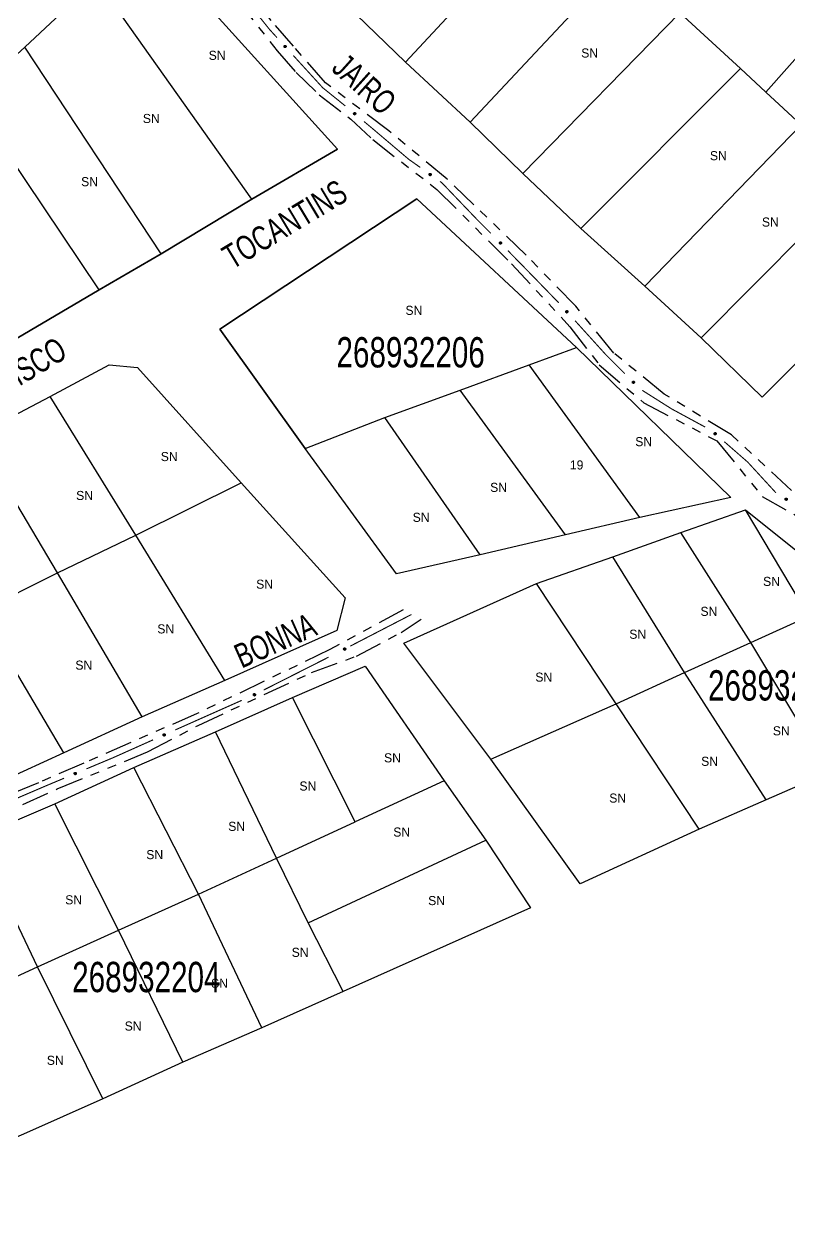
# Model space of a CAD drawing. Extents: x 207981 to 210201, y 4876477 to 4878908.
# Drawn here: x 208703.8 to 208830, y 4877541.4 to 4877740.6 of the extents above; entities that cross this region are included whole.
import ezdxf
from ezdxf.enums import TextEntityAlignment as Align

# ---------------------------------------------------------------- set-up
doc = ezdxf.new("R2010")
doc.units = 0
doc.header["$LTSCALE"] = 1.5
doc.header["$MEASUREMENT"] = 0
doc.linetypes.add('TRACO_25', pattern=[8, 3, -1, 1, -1, 1, -1])
for name, color, linetype in [('CD_MALHA_LOTES', 7, 'CONTINUOUS'), ('CD_TXT_QUADRA', 255, 'CONTINUOUS'), ('RU-QUADRA', 210, 'CONTINUOUS'), ('SV-EIXO-RUA-N-PAV', 6, 'CONTINUOUS'), ('SV-RUA-NAO-PAV', 7, 'CONTINUOUS'), ('SV-TXT-RUA-N-PAV', 7, 'CONTINUOUS'), ('Th_NmrPort', 1, 'CONTINUOUS')]:
    doc.layers.add(name, color=color, linetype=linetype)
doc.styles.add('ARIAL', font='ARIAL.SHX')

msp = doc.modelspace()

# ---------------------------------------------------------------- linework, layer by layer
at = {"layer": 'CD_MALHA_LOTES', "linetype": 'Continuous', "flags": 128}
for points in [[(208766.76, 4877734.36), (208791.5, 4877760.97)], [(208722.39, 4877754.07), (208731.83, 4877746.2), (208755.52, 4877719.97)], [(208777.41, 4877724.46), (208802.29, 4877751)], [(208703.95, 4877736.83), (208715.79, 4877747.92)], [(208741.43, 4877711.72), (208715.79, 4877747.92)], [(208757.02, 4877743.73), (208766.76, 4877734.36)], [(208786.1, 4877715.99), (208812.04, 4877742.45)], [(208812.04, 4877742.45), (208822.01, 4877733.31)], [(208826.2, 4877729.41), (208836.17, 4877740.58)], [(208696.83, 4877730.31), (208703.95, 4877736.83)], [(208726.44, 4877702.73), (208703.95, 4877736.83)], [(208777.41, 4877724.46), (208766.76, 4877734.36)], [(208795.7, 4877706.92), (208822.01, 4877733.31)], [(208822.01, 4877733.31), (208826.2, 4877729.41)], [(208832.05, 4877724.01), (208826.2, 4877729.41)], [(208716.24, 4877696.8), (208694.88, 4877728.51)], [(208786.1, 4877715.99), (208777.41, 4877724.46)], [(208806.27, 4877697.4), (208832.05, 4877724.01)], [(208755.52, 4877719.97), (208741.43, 4877711.72)], [(208795.7, 4877706.92), (208786.1, 4877715.99)], [(208815.56, 4877688.86), (208841.79, 4877715.24)], [(208741.43, 4877711.72), (208726.44, 4877702.73)], [(208768.64, 4877711.8), (208736.11, 4877690.28)], [(208794.95, 4877687.28), (208768.64, 4877711.8)], [(208806.27, 4877697.4), (208795.7, 4877706.92)], [(208852.44, 4877705.95), (208825.6, 4877679.11)], [(208726.44, 4877702.73), (208716.24, 4877696.8)], [(208815.56, 4877688.86), (208806.27, 4877697.4)], [(208716.24, 4877696.8), (208701.78, 4877688.26)], [(208736.11, 4877690.28), (208750.2, 4877670.64)], [(208787.15, 4877684.44), (208794.95, 4877687.28)], [(208794.95, 4877687.28), (208820.43, 4877662.55)], [(208825.6, 4877679.11), (208815.56, 4877688.86)], [(208708.15, 4877679.19), (208717.89, 4877684.44), (208722.54, 4877683.99), (208739.63, 4877664.95)], [(208775.76, 4877680.24), (208787.15, 4877684.44)], [(208805.44, 4877659.25), (208787.15, 4877684.44)], [(208695.86, 4877672.74), (208708.15, 4877679.19)], [(208722.24, 4877656.33), (208708.15, 4877679.19)], [(208763.32, 4877675.74), (208775.76, 4877680.24)], [(208793.15, 4877656.4), (208775.76, 4877680.24)], [(208750.2, 4877670.64), (208763.32, 4877675.74)], [(208779.06, 4877653.1), (208763.32, 4877675.74)], [(208709.35, 4877650.11), (208695.86, 4877672.74)], [(208765.27, 4877649.96), (208750.2, 4877670.64)], [(208722.24, 4877656.33), (208739.63, 4877664.95)], [(208739.63, 4877664.95), (208756.8, 4877645.98), (208755.45, 4877640.59), (208736.93, 4877632.34)], [(208820.43, 4877662.55), (208805.44, 4877659.25)], [(208805.44, 4877659.25), (208793.15, 4877656.4)], [(208812.19, 4877656.78), (208822.83, 4877660.53)], [(208833.32, 4877642.99), (208822.83, 4877660.53)], [(208822.83, 4877660.53), (208862.33, 4877628.89)], [(208709.35, 4877650.11), (208722.24, 4877656.33)], [(208736.93, 4877632.34), (208722.24, 4877656.33)], [(208793.15, 4877656.4), (208779.06, 4877653.1)], [(208800.94, 4877652.73), (208812.19, 4877656.78)], [(208823.73, 4877638.64), (208812.19, 4877656.78)], [(208779.06, 4877653.1), (208765.27, 4877649.96)], [(208788.35, 4877648.38), (208800.94, 4877652.73)], [(208812.79, 4877633.69), (208800.94, 4877652.73)], [(208696.61, 4877643.74), (208709.35, 4877650.11)], [(208723.29, 4877626.35), (208709.35, 4877650.11)], [(208766.46, 4877638.49), (208788.35, 4877648.38)], [(208801.54, 4877628.52), (208788.35, 4877648.38)], [(208710.4, 4877620.42), (208696.61, 4877643.74)], [(208823.73, 4877638.64), (208833.32, 4877642.99)], [(208780.86, 4877619.37), (208766.46, 4877638.49)], [(208812.79, 4877633.69), (208823.73, 4877638.64)], [(208836.62, 4877617.2), (208823.73, 4877638.64)], [(208748.1, 4877629.57), (208760.09, 4877634.74)], [(208760.09, 4877634.74), (208773.14, 4877615.78)], [(208801.54, 4877628.52), (208812.79, 4877633.69)], [(208826.28, 4877612.7), (208812.79, 4877633.69)], [(208736.93, 4877632.34), (208723.29, 4877626.35)], [(208735.43, 4877623.87), (208748.1, 4877629.57)], [(208758.44, 4877609.03), (208748.1, 4877629.57)], [(208780.86, 4877619.37), (208801.54, 4877628.52)], [(208815.19, 4877607.83), (208801.54, 4877628.52)], [(208723.29, 4877626.35), (208710.4, 4877620.42)], [(208721.94, 4877618.03), (208735.43, 4877623.87)], [(208745.48, 4877603.03), (208735.43, 4877623.87)], [(208710.4, 4877620.42), (208690.23, 4877611.2)], [(208795.55, 4877598.84), (208780.86, 4877619.37)], [(208708.9, 4877612.03), (208721.94, 4877618.03)], [(208732.58, 4877597.11), (208721.94, 4877618.03)], [(208773.14, 4877615.78), (208758.44, 4877609.03)], [(208773.14, 4877615.78), (208780.03, 4877606.03)], [(208836.62, 4877617.2), (208826.28, 4877612.7)], [(208695.86, 4877606.48), (208708.9, 4877612.03)], [(208719.39, 4877591.19), (208708.9, 4877612.03)], [(208826.28, 4877612.7), (208815.19, 4877607.83)], [(208745.48, 4877603.03), (208758.44, 4877609.03)], [(208815.19, 4877607.83), (208795.55, 4877598.84)], [(208706.05, 4877585.12), (208695.86, 4877606.48)], [(208750.72, 4877592.39), (208780.03, 4877606.03)], [(208780.03, 4877606.03), (208787.38, 4877594.86)], [(208732.58, 4877597.11), (208745.48, 4877603.03)], [(208750.72, 4877592.39), (208745.48, 4877603.03)], [(208719.39, 4877591.19), (208732.58, 4877597.11)], [(208743.08, 4877575.08), (208732.58, 4877597.11)], [(208787.38, 4877594.86), (208756.5, 4877581.07)], [(208756.5, 4877581.07), (208750.72, 4877592.39)], [(208706.05, 4877585.12), (208719.39, 4877591.19)], [(208730.04, 4877569.38), (208719.39, 4877591.19)], [(208693.23, 4877579.27), (208706.05, 4877585.12)], [(208716.84, 4877563.38), (208706.05, 4877585.12)], [(208756.5, 4877581.07), (208743.08, 4877575.08)], [(208743.08, 4877575.08), (208730.04, 4877569.38)], [(208730.04, 4877569.38), (208716.84, 4877563.38)], [(208716.84, 4877563.38), (208703.73, 4877557.54)]]:
    msp.add_lwpolyline(points, dxfattribs=at)
at = {"layer": 'RU-QUADRA', "linetype": 'Continuous', "flags": 128}
for points in [[(208838.2, 4877831.72), (208829.8, 4877822.43), (208820.51, 4877812.61), (208810.76, 4877802.34), (208801.09, 4877791.62), (208781.61, 4877770.26), (208757.02, 4877743.73), (208766.76, 4877734.36), (208777.41, 4877724.46), (208786.1, 4877715.99), (208795.7, 4877706.92), (208806.27, 4877697.4), (208815.56, 4877688.86), (208825.6, 4877679.11), (208852.44, 4877705.95)], [(208644.51, 4877740.65), (208667.9, 4877705.2), (208670.3, 4877701.15), (208665.65, 4877698), (208661.75, 4877695.6), (208649.31, 4877714.34), (208637.17, 4877732.71), (208617.98, 4877715.24), (208599.76, 4877699.05), (208612.58, 4877665.85), (208617.18, 4877654.05), (208622.02, 4877640.51), (208648.41, 4877656.25), (208659.43, 4877663), (208670.45, 4877669.45), (208679.44, 4877674.99), (208690.98, 4877681.96), (208701.78, 4877688.26), (208716.24, 4877696.8), (208726.44, 4877702.73), (208741.43, 4877711.72), (208755.52, 4877719.97), (208731.83, 4877746.2)]]:
    msp.add_lwpolyline(points, dxfattribs=at)
for points in [[(208768.64, 4877711.8), (208794.95, 4877687.28), (208820.43, 4877662.55), (208805.44, 4877659.25), (208793.15, 4877656.4), (208779.06, 4877653.1), (208765.27, 4877649.96), (208750.2, 4877670.64), (208736.11, 4877690.28)], [(208756.8, 4877645.98), (208755.45, 4877640.59), (208736.93, 4877632.34), (208723.29, 4877626.35), (208710.4, 4877620.42), (208690.23, 4877611.2), (208681.54, 4877607.23), (208666.1, 4877600.94), (208643.31, 4877591.79), (208636.72, 4877605.73), (208629.67, 4877620.5), (208623.22, 4877635.04), (208635.37, 4877641.04), (208651.26, 4877649.58), (208664.6, 4877656.18), (208683.26, 4877665.85), (208695.86, 4877672.74), (208708.15, 4877679.19), (208717.89, 4877684.44), (208722.54, 4877683.99), (208739.63, 4877664.95)], [(208862.33, 4877628.89), (208846.82, 4877621.85), (208836.62, 4877617.2), (208826.28, 4877612.7), (208815.19, 4877607.83), (208795.55, 4877598.84), (208780.86, 4877619.37), (208766.46, 4877638.49), (208788.35, 4877648.38), (208800.94, 4877652.73), (208812.19, 4877656.78), (208822.83, 4877660.53)], [(208647.66, 4877585.27), (208670.3, 4877595.01), (208682.89, 4877600.64), (208695.86, 4877606.48), (208708.9, 4877612.03), (208721.94, 4877618.03), (208735.43, 4877623.87), (208748.1, 4877629.57), (208760.09, 4877634.74), (208773.14, 4877615.78), (208780.03, 4877606.03), (208787.38, 4877594.86), (208756.5, 4877581.07), (208743.08, 4877575.08), (208730.04, 4877569.38), (208716.84, 4877563.38), (208703.73, 4877557.54), (208690.38, 4877551.76), (208666.25, 4877541.42), (208659.35, 4877557.91), (208653.06, 4877572.98)]]:
    msp.add_lwpolyline(points, close=True, dxfattribs=at)
at = {"layer": 'SV-EIXO-RUA-N-PAV', "const_width": 0.18}
for points in [[(208739.856672, 4877745.316544), (208744.199888, 4877739.887525)], [(208744.199888, 4877739.887525), (208744.305744, 4877739.755205)], [(208744.305744, 4877739.755205), (208745.540012, 4877738.403359)], [(208748.237058, 4877735.449388), (208752.956888, 4877730.27994)], [(208752.956888, 4877730.27994), (208753.101811, 4877730.121212)], [(208753.101811, 4877730.121212), (208756.826568, 4877727.117375)], [(208759.90454, 4877724.562843), (208760.672761, 4877723.922659)], [(208760.672761, 4877723.922659), (208761.19574, 4877723.486844)], [(208761.19574, 4877723.486844), (208766.778537, 4877718.753603)], [(208766.778537, 4877718.753603), (208767.299358, 4877718.312037)], [(208767.299358, 4877718.312037), (208769.191145, 4877716.973944)], [(208772.456808, 4877714.664085), (208772.73954, 4877714.464103)], [(208772.73954, 4877714.464103), (208778.032614, 4877708.935781)], [(208778.032614, 4877708.935781), (208778.710472, 4877708.227797)], [(208778.710472, 4877708.227797), (208780.845814, 4877706.092454)], [(208783.659468, 4877703.249426), (208787.851905, 4877698.957169)], [(208787.851905, 4877698.957169), (208787.998587, 4877698.806995)], [(208787.998587, 4877698.806995), (208792.031232, 4877694.652148)], [(208794.729349, 4877691.699503), (208799.429266, 4877686.511942)], [(208799.429266, 4877686.511942), (208799.837418, 4877686.061442)], [(208799.837418, 4877686.061442), (208802.943104, 4877682.955756)], [(208805.832046, 4877680.203033), (208810.05949, 4877677.533067)], [(208810.05949, 4877677.533067), (208810.675624, 4877677.143931)], [(208810.675624, 4877677.143931), (208816.189901, 4877674.157031)], [(208819.356036, 4877671.74666), (208823.121599, 4877668.457203)], [(208823.121599, 4877668.457203), (208823.228736, 4877668.363612)], [(208823.228736, 4877668.363612), (208827.868857, 4877663.314068)], [(208767.401153, 4877643.067593), (208767.725165, 4877643.23506)], [(208757.629214, 4877638.016928), (208767.401153, 4877643.067593)], [(208743.357996, 4877630.782894), (208754.064335, 4877636.2027)], [(208728.773935, 4877624.206939), (208739.739674, 4877629.080601)], [(208718.538202, 4877619.630261), (208725.122145, 4877622.574633)], [(208714.121854, 4877617.781557), (208717.811618, 4877619.32611)], [(208717.811618, 4877619.32611), (208718.538202, 4877619.630261)], [(208707.909864, 4877615.181189), (208710.43209, 4877616.237005)], [(208699.389065, 4877611.541236), (208707.66552, 4877615.07681)], [(208707.66552, 4877615.07681), (208707.909864, 4877615.181189)]]:
    msp.add_lwpolyline(points, dxfattribs=at)
at = {"layer": 'SV-EIXO-RUA-N-PAV'}
for points in [[(208746.87295, 4877737.106704), (208746.921835, 4877737.105175), (208746.963536, 4877737.093865), (208746.995602, 4877737.074421), (208747.019457, 4877737.04985), (208747.041031, 4877737.021964), (208747.056579, 4877736.989051), (208747.065745, 4877736.948698), (208747.064555, 4877736.899649), (208747.050161, 4877736.857692), (208747.03278, 4877736.825235), (208747.008592, 4877736.798885), (208746.981151, 4877736.778381), (208746.946428, 4877736.76336), (208746.905444, 4877736.754472), (208746.856153, 4877736.756861), (208746.815346, 4877736.76823), (208746.784824, 4877736.787852), (208746.758488, 4877736.812337), (208746.736803, 4877736.84107), (208746.721727, 4877736.873467), (208746.712852, 4877736.914748), (208746.715855, 4877736.963367), (208746.726729, 4877737.004196), (208746.745917, 4877737.034985), (208746.770607, 4877737.060371), (208746.798313, 4877737.08235), (208746.830748, 4877737.099357), (208746.87295, 4877737.106704)], [(208758.328191, 4877726.01976), (208758.376831, 4877726.024878), (208758.419681, 4877726.01933), (208758.454088, 4877726.004417), (208758.481057, 4877725.98331), (208758.506215, 4877725.958609), (208758.526085, 4877725.928109), (208758.54064, 4877725.889373), (208758.546116, 4877725.840616), (208758.537548, 4877725.797094), (208758.524732, 4877725.762579), (208758.504342, 4877725.733191), (208758.479937, 4877725.709153), (208758.447573, 4877725.689561), (208758.408173, 4877725.675194), (208758.359013, 4877725.670874), (208758.317042, 4877725.676601), (208758.28414, 4877725.6919), (208758.254725, 4877725.712586), (208758.229343, 4877725.738111), (208758.21001, 4877725.768163), (208758.195617, 4877725.807858), (208758.191996, 4877725.856435), (208758.19723, 4877725.898362), (208758.212063, 4877725.93147), (208758.23308, 4877725.959971), (208758.257548, 4877725.985505), (208758.287376, 4877726.006756), (208758.328191, 4877726.01976)], [(208770.770241, 4877715.991856), (208770.818324, 4877716.000802), (208770.861479, 4877715.998658), (208770.896957, 4877715.986511), (208770.92551, 4877715.967601), (208770.952541, 4877715.944966), (208770.97476, 4877715.916132), (208770.992331, 4877715.878667), (208771.001643, 4877715.830496), (208770.996542, 4877715.786433), (208770.986493, 4877715.751013), (208770.96849, 4877715.720105), (208770.946061, 4877715.694214), (208770.915347, 4877715.672125), (208770.877206, 4877715.654689), (208770.828541, 4877715.646497), (208770.786248, 4877715.648889), (208770.75224, 4877715.66154), (208770.721282, 4877715.679836), (208770.693962, 4877715.703275), (208770.672315, 4877715.731705), (208770.654829, 4877715.770138), (208770.64738, 4877715.818278), (208770.649284, 4877715.860487), (208770.661454, 4877715.894664), (208770.680153, 4877715.924737), (208770.702526, 4877715.952125), (208770.730581, 4877715.975666), (208770.770241, 4877715.991856)], [(208782.404071, 4877704.692254), (208782.45298, 4877704.692372), (208782.495038, 4877704.682472), (208782.52774, 4877704.664118), (208782.552409, 4877704.640365), (208782.57491, 4877704.613221), (208782.591557, 4877704.58085), (208782.602076, 4877704.540828), (208782.602538, 4877704.491767), (208782.589565, 4877704.449349), (208782.573286, 4877704.416326), (208782.549999, 4877704.389176), (208782.523264, 4877704.36776), (208782.489066, 4877704.351579), (208782.448404, 4877704.341316), (208782.39906, 4877704.342045), (208782.357894, 4877704.352033), (208782.326729, 4877704.370616), (208782.299583, 4877704.394201), (208782.276944, 4877704.422188), (208782.260786, 4877704.454059), (208782.250526, 4877704.495018), (208782.251891, 4877704.54371), (208782.261384, 4877704.584883), (208782.279525, 4877704.6163), (208782.303346, 4877704.642503), (208782.330296, 4877704.665402), (208782.36214, 4877704.683491), (208782.404071, 4877704.692254)], [(208793.371625, 4877693.362052), (208793.420503, 4877693.360335), (208793.46216, 4877693.348864), (208793.494151, 4877693.329297), (208793.517912, 4877693.304635), (208793.539379, 4877693.276667), (208793.5548, 4877693.243693), (208793.56381, 4877693.203306), (208793.562432, 4877693.154262), (208793.547877, 4877693.11236), (208793.530372, 4877693.07997), (208793.506082, 4877693.053713), (208793.478562, 4877693.033315), (208793.443782, 4877693.018428), (208793.402764, 4877693.009697), (208793.353482, 4877693.012277), (208793.312719, 4877693.023802), (208793.282273, 4877693.043541), (208793.256031, 4877693.068127), (208793.234458, 4877693.096944), (208793.219506, 4877693.129398), (208793.21079, 4877693.170713), (208793.21398, 4877693.21932), (208793.225011, 4877693.260107), (208793.244317, 4877693.290822), (208793.269104, 4877693.316113), (208793.296894, 4877693.337985), (208793.329394, 4877693.354867), (208793.371625, 4877693.362052)], [(208804.333558, 4877681.720979), (208804.382462, 4877681.721672), (208804.424634, 4877681.712267), (208804.45755, 4877681.6943), (208804.482496, 4877681.670838), (208804.505315, 4877681.643961), (208804.522342, 4877681.611787), (208804.53333, 4877681.571892), (208804.53437, 4877681.52284), (208804.521896, 4877681.480272), (208804.506008, 4877681.44706), (208804.483041, 4877681.419638), (208804.45656, 4877681.397909), (208804.422555, 4877681.381327), (208804.382016, 4877681.370586), (208804.332667, 4877681.370735), (208804.291387, 4877681.380238), (208804.260005, 4877681.398453), (208804.232584, 4877681.421717), (208804.209617, 4877681.449436), (208804.193085, 4877681.481114), (208804.182344, 4877681.521949), (208804.183136, 4877681.570655), (208804.192144, 4877681.611936), (208804.209914, 4877681.643565), (208804.233425, 4877681.670046), (208804.260104, 4877681.69326), (208804.291733, 4877681.711723), (208804.333558, 4877681.720979)], [(208817.814024, 4877673.239873), (208817.86277, 4877673.243857), (208817.905479, 4877673.237313), (208817.93953, 4877673.221603), (208817.966, 4877673.199874), (208817.990576, 4877673.174594), (208818.009731, 4877673.14364), (208818.023381, 4877673.104575), (208818.02772, 4877673.055705), (208818.018141, 4877673.012394), (208818.004525, 4877672.978186), (208817.983457, 4877672.949281), (208817.958499, 4877672.925818), (208817.925688, 4877672.906984), (208817.885964, 4877672.893538), (208817.836717, 4877672.890363), (208817.79489, 4877672.897066), (208817.762354, 4877672.913127), (208817.733428, 4877672.934491), (208817.708647, 4877672.960601), (208817.690019, 4877672.991094), (208817.676553, 4877673.031113), (208817.674064, 4877673.079762), (208817.680273, 4877673.121556), (208817.695872, 4877673.154309), (208817.717547, 4877673.182313), (208817.742603, 4877673.207271), (208817.772917, 4877673.227821), (208817.814024, 4877673.239873)], [(208829.498299, 4877662.421899), (208829.545752, 4877662.433742), (208829.588957, 4877662.434217), (208829.625107, 4877662.424241), (208829.654752, 4877662.407096), (208829.683105, 4877662.38614), (208829.70703, 4877662.358706), (208829.726839, 4877662.322375), (208829.739053, 4877662.274856), (208829.73663, 4877662.230565), (208829.728746, 4877662.194601), (208829.712649, 4877662.162659), (208829.69183, 4877662.135456), (208829.66251, 4877662.111547), (208829.625496, 4877662.091832), (208829.577417, 4877662.080707), (208829.535057, 4877662.080532), (208829.500345, 4877662.0911), (208829.468335, 4877662.107486), (208829.439645, 4877662.129227), (208829.416315, 4877662.156293), (208829.396533, 4877662.193597), (208829.386181, 4877662.241196), (208829.385524, 4877662.283443), (208829.395601, 4877662.318294), (208829.412444, 4877662.349445), (208829.433116, 4877662.378139), (208829.459693, 4877662.403336), (208829.498299, 4877662.421899)], [(208756.547887, 4877637.581954), (208756.562069, 4877637.628761), (208756.583828, 4877637.66609), (208756.610938, 4877637.692), (208756.640865, 4877637.70865), (208756.673399, 4877637.722235), (208756.709223, 4877637.728694), (208756.750571, 4877637.727056), (208756.797625, 4877637.71316), (208756.834399, 4877637.688356), (208756.861223, 4877637.663136), (208756.880381, 4877637.632931), (208756.893049, 4877637.601104), (208756.898528, 4877637.56367), (208756.896459, 4877637.521784), (208756.881341, 4877637.474808), (208756.859757, 4877637.438358), (208756.832877, 4877637.413985), (208756.802388, 4877637.394918), (208756.769006, 4877637.381446), (208756.733805, 4877637.375308), (208756.691636, 4877637.377467), (208756.645468, 4877637.393004), (208756.608868, 4877637.414116), (208756.584124, 4877637.440647), (208756.566027, 4877637.471086), (208756.552005, 4877637.503552), (208756.544013, 4877637.539292), (208756.547887, 4877637.581954)], [(208741.656129, 4877630.044749), (208741.670704, 4877630.091435), (208741.692778, 4877630.128579), (208741.720105, 4877630.15426), (208741.750171, 4877630.170657), (208741.782819, 4877630.183967), (208741.818695, 4877630.190124), (208741.860028, 4877630.188138), (208741.906963, 4877630.173846), (208741.943527, 4877630.148733), (208741.970138, 4877630.123288), (208741.989041, 4877630.092922), (208742.00144, 4877630.06099), (208742.006604, 4877630.023512), (208742.004182, 4877629.981644), (208741.988668, 4877629.934797), (208741.966778, 4877629.898531), (208741.939693, 4877629.874385), (208741.909045, 4877629.855575), (208741.875551, 4877629.842385), (208741.840299, 4877629.836544), (208741.79815, 4877629.839058), (208741.752114, 4877629.854983), (208741.715694, 4877629.876403), (208741.691174, 4877629.903141), (208741.673335, 4877629.933732), (208741.659586, 4877629.966315), (208741.651895, 4877630.002121), (208741.656129, 4877630.044749)], [(208726.771791, 4877623.43295), (208726.788594, 4877623.478881), (208726.812427, 4877623.514921), (208726.840957, 4877623.539259), (208726.871776, 4877623.554191), (208726.905026, 4877623.565917), (208726.941158, 4877623.570343), (208726.982347, 4877623.566372), (208727.028541, 4877623.54984), (208727.063856, 4877623.522998), (208727.089213, 4877623.496304), (208727.106634, 4877623.465065), (208727.117484, 4877623.432573), (208727.12084, 4877623.39489), (208727.116408, 4877623.353188), (208727.09866, 4877623.30714), (208727.075052, 4877623.271968), (208727.046839, 4877623.249152), (208727.015321, 4877623.231837), (208726.981232, 4877623.220273), (208726.94574, 4877623.216133), (208726.90376, 4877623.22067), (208726.858544, 4877623.238789), (208726.823195, 4877623.261935), (208726.799989, 4877623.289821), (208726.78364, 4877623.321234), (208726.771474, 4877623.35444), (208726.765513, 4877623.390575), (208726.771791, 4877623.43295)], [(208712.101929, 4877617.055343), (208712.119833, 4877617.100857), (208712.144528, 4877617.136312), (208712.173636, 4877617.159956), (208712.204806, 4877617.174142), (208712.238328, 4877617.185063), (208712.274556, 4877617.188618), (208712.315638, 4877617.183656), (208712.36142, 4877617.166016), (208712.396078, 4877617.138332), (208712.420785, 4877617.111035), (208712.437448, 4877617.079385), (208712.447512, 4877617.046641), (208712.44996, 4877617.008888), (208712.444526, 4877616.967305), (208712.425674, 4877616.921698), (208712.401226, 4877616.887105), (208712.372471, 4877616.864975), (208712.340546, 4877616.848424), (208712.306188, 4877616.837684), (208712.270606, 4877616.8344), (208712.228748, 4877616.839947), (208712.183981, 4877616.85915), (208712.1492, 4877616.88314), (208712.126672, 4877616.911577), (208712.111085, 4877616.943375), (208712.099722, 4877616.976864), (208712.094633, 4877617.013132), (208712.101929, 4877617.055343)]]:
    msp.add_lwpolyline(points, close=True, dxfattribs=at)
for points in [[(208746.712852, 4877736.914748), (208746.905444, 4877736.754472)], [(208746.715855, 4877736.963367), (208746.946428, 4877736.76336)], [(208746.718072, 4877736.937253), (208746.923506, 4877736.760819)], [(208746.721727, 4877736.873467), (208746.856153, 4877736.756861)], [(208746.722016, 4877736.981503), (208746.959826, 4877736.773656)], [(208746.72276, 4877736.891645), (208746.875225, 4877736.761083)], [(208746.726729, 4877737.004196), (208746.981151, 4877736.778381)], [(208746.732661, 4877736.854492), (208746.831062, 4877736.766954)], [(208746.736803, 4877736.84107), (208746.815346, 4877736.76823)], [(208746.738095, 4877737.016509), (208746.992466, 4877736.790523)], [(208746.745917, 4877737.034985), (208747.008592, 4877736.798885)], [(208746.759695, 4877737.045469), (208747.017571, 4877736.811597)], [(208746.770607, 4877737.060371), (208747.03278, 4877736.825235)], [(208746.787823, 4877737.069302), (208747.039434, 4877736.846339)], [(208746.798313, 4877737.08235), (208747.050161, 4877736.857692)], [(208746.817615, 4877737.087265), (208747.054593, 4877736.882353)], [(208746.830748, 4877737.099357), (208747.064555, 4877736.899649)], [(208746.851088, 4877737.101197), (208747.061384, 4877736.925508)], [(208746.87295, 4877737.106704), (208747.065745, 4877736.948698)], [(208746.899544, 4877737.104789), (208747.055864, 4877736.974052)], [(208746.921835, 4877737.105175), (208747.056579, 4877736.989051)], [(208746.945634, 4877737.09883), (208747.042108, 4877737.01138)], [(208746.963536, 4877737.093865), (208747.041031, 4877737.021964)], [(208758.191996, 4877725.856435), (208758.447573, 4877725.689561)], [(208758.195617, 4877725.807858), (208758.408173, 4877725.675194)], [(208758.195639, 4877725.87524), (208758.45945, 4877725.701579)], [(208758.19723, 4877725.898362), (208758.479937, 4877725.709153)], [(208758.197735, 4877725.830864), (208758.425207, 4877725.683933)], [(208758.20682, 4877725.912104), (208758.4895, 4877725.722719)], [(208758.208567, 4877725.786313), (208758.377336, 4877725.677644)], [(208758.21001, 4877725.768163), (208758.359013, 4877725.670874)], [(208758.212063, 4877725.93147), (208758.504342, 4877725.733191)], [(208758.223418, 4877725.750847), (208758.332785, 4877725.677469)], [(208758.224291, 4877725.943726), (208758.511513, 4877725.747003)], [(208758.229343, 4877725.738111), (208758.317042, 4877725.676601)], [(208758.23308, 4877725.959971), (208758.524732, 4877725.762579)], [(208758.248925, 4877725.971155), (208758.52846, 4877725.784391)], [(208758.257548, 4877725.985505), (208758.537548, 4877725.797094)], [(208758.276005, 4877725.992994), (208758.538593, 4877725.822128)], [(208758.287376, 4877726.006756), (208758.546116, 4877725.840616)], [(208758.307278, 4877726.011338), (208758.539466, 4877725.865806)], [(208758.328191, 4877726.01976), (208758.54064, 4877725.889373)], [(208758.354799, 4877726.021472), (208758.527412, 4877725.913152)], [(208758.376831, 4877726.024878), (208758.526085, 4877725.928109)], [(208758.401271, 4877726.021821), (208758.508718, 4877725.948268)], [(208758.419681, 4877726.01933), (208758.506215, 4877725.958609)], [(208770.64738, 4877715.818278), (208770.915347, 4877715.672125)], [(208770.649284, 4877715.860487), (208770.946061, 4877715.694214)], [(208770.649526, 4877715.837311), (208770.926237, 4877715.685044)], [(208770.654829, 4877715.770138), (208770.877206, 4877715.654689)], [(208770.655123, 4877715.79324), (208770.893495, 4877715.664747)], [(208770.657759, 4877715.874943), (208770.954522, 4877715.708493)], [(208770.661454, 4877715.894664), (208770.96849, 4877715.720105)], [(208770.669442, 4877715.749684), (208770.846272, 4877715.654694)], [(208770.672315, 4877715.731705), (208770.828541, 4877715.646497)], [(208770.672675, 4877715.907848), (208770.974547, 4877715.734441)], [(208770.680153, 4877715.924737), (208770.986493, 4877715.751013)], [(208770.687049, 4877715.715503), (208770.801874, 4877715.650999)], [(208770.693962, 4877715.703275), (208770.786248, 4877715.648889)], [(208770.695065, 4877715.937138), (208770.988486, 4877715.773051)], [(208770.702526, 4877715.952125), (208770.996542, 4877715.786433)], [(208770.720334, 4877715.961049), (208770.995605, 4877715.811471)], [(208770.730581, 4877715.975666), (208771.001643, 4877715.830496)], [(208770.750059, 4877715.981807), (208770.993023, 4877715.855081)], [(208770.770241, 4877715.991856), (208770.992331, 4877715.878667)], [(208770.79663, 4877715.995665), (208770.977264, 4877715.901326)], [(208770.818324, 4877716.000802), (208770.97476, 4877715.916132)], [(208770.84293, 4877715.999686), (208770.955853, 4877715.934856)], [(208770.861479, 4877715.998658), (208770.952541, 4877715.944966)], [(208782.250526, 4877704.495018), (208782.448404, 4877704.341316)], [(208782.251891, 4877704.54371), (208782.489066, 4877704.351579)], [(208782.254986, 4877704.517686), (208782.466242, 4877704.348268)], [(208782.257437, 4877704.562044), (208782.50211, 4877704.36232)], [(208782.260786, 4877704.454059), (208782.39906, 4877704.342045)], [(208782.261206, 4877704.472261), (208782.417979, 4877704.346906)], [(208782.261384, 4877704.584883), (208782.523264, 4877704.36776)], [(208782.272329, 4877704.597571), (208782.534164, 4877704.380276)], [(208782.272352, 4877704.435463), (208782.373644, 4877704.351287)], [(208782.276944, 4877704.422188), (208782.357894, 4877704.352033)], [(208782.279525, 4877704.6163), (208782.549999, 4877704.389176)], [(208782.292942, 4877704.627242), (208782.558545, 4877704.402183)], [(208782.303346, 4877704.642503), (208782.573286, 4877704.416326)], [(208782.320251, 4877704.652008), (208782.579225, 4877704.437642)], [(208782.330296, 4877704.665402), (208782.589565, 4877704.449349)], [(208782.349422, 4877704.670964), (208782.593164, 4877704.474145)], [(208782.36214, 4877704.683491), (208782.602538, 4877704.491767)], [(208782.382407, 4877704.686015), (208782.598498, 4877704.517504)], [(208782.404071, 4877704.692254), (208782.602076, 4877704.540828)], [(208782.430715, 4877704.691236), (208782.591348, 4877704.565835)], [(208782.45298, 4877704.692372), (208782.591557, 4877704.58085)], [(208782.47698, 4877704.686832), (208782.576342, 4877704.602679)], [(208782.495038, 4877704.682472), (208782.57491, 4877704.613221)], [(208793.21079, 4877693.170713), (208793.402764, 4877693.009697)], [(208793.21398, 4877693.21932), (208793.443782, 4877693.018428)], [(208793.216096, 4877693.193198), (208793.42085, 4877693.015975)], [(208793.219506, 4877693.129398), (208793.353482, 4877693.012277)], [(208793.22021, 4877693.237433), (208793.457219, 4877693.028672)], [(208793.220608, 4877693.147572), (208793.37257, 4877693.016425)], [(208793.225011, 4877693.260107), (208793.478562, 4877693.033315)], [(208793.230367, 4877693.110381), (208793.32843, 4877693.022466)], [(208793.234458, 4877693.096944), (208793.312719, 4877693.023802)], [(208793.236424, 4877693.272376), (208793.489924, 4877693.045414)], [(208793.244317, 4877693.290822), (208793.506082, 4877693.053713)], [(208793.258135, 4877693.301253), (208793.51511, 4877693.066391)], [(208793.269104, 4877693.316113), (208793.530372, 4877693.07997)], [(208793.286354, 4877693.324978), (208793.537106, 4877693.101049)], [(208793.296894, 4877693.337985), (208793.547877, 4877693.11236)], [(208793.316215, 4877693.342826), (208793.552403, 4877693.137004)], [(208793.329394, 4877693.354867), (208793.562432, 4877693.154262)], [(208793.349741, 4877693.356629), (208793.559361, 4877693.180133)], [(208793.371625, 4877693.362052), (208793.56381, 4877693.203306)], [(208793.398211, 4877693.360035), (208793.554028, 4877693.228697)], [(208793.420503, 4877693.360335), (208793.5548, 4877693.243693)], [(208793.444278, 4877693.353899), (208793.540415, 4877693.266078)], [(208793.46216, 4877693.348864), (208793.539379, 4877693.276667)], [(208804.182344, 4877681.521949), (208804.382016, 4877681.370586)], [(208804.183136, 4877681.570655), (208804.422555, 4877681.381327)], [(208804.186536, 4877681.544669), (208804.399771, 4877681.377747)], [(208804.188466, 4877681.589052), (208804.435471, 4877681.39222)], [(208804.192144, 4877681.611936), (208804.45656, 4877681.397909)], [(208804.193085, 4877681.481114), (208804.332667, 4877681.370735)], [(208804.19329, 4877681.49932), (208804.351528, 4877681.375818)], [(208804.202939, 4877681.624752), (208804.467312, 4877681.410553)], [(208804.204869, 4877681.462655), (208804.307144, 4877681.379677)], [(208804.209617, 4877681.449436), (208804.291387, 4877681.380238)], [(208804.209914, 4877681.643565), (208804.483041, 4877681.419638)], [(208804.223201, 4877681.654663), (208804.491433, 4877681.432745)], [(208804.233425, 4877681.670046), (208804.506008, 4877681.44706)], [(208804.250217, 4877681.67975), (208804.511695, 4877681.468445)], [(208804.260104, 4877681.69326), (208804.521896, 4877681.480272)], [(208804.279163, 4877681.699047), (208804.525203, 4877681.505109)], [(208804.291733, 4877681.711723), (208804.53437, 4877681.52284)], [(208804.311969, 4877681.714485), (208804.530028, 4877681.548528)], [(208804.333558, 4877681.720979), (208804.53333, 4877681.571892)], [(208804.360212, 4877681.720274), (208804.522309, 4877681.596771)], [(208804.382462, 4877681.721672), (208804.522342, 4877681.611787)], [(208804.406525, 4877681.716414), (208804.506871, 4877681.633436)], [(208804.424634, 4877681.712267), (208804.505315, 4877681.643961)], [(208817.674064, 4877673.079762), (208817.925688, 4877672.906984)], [(208817.678144, 4877673.098476), (208817.937841, 4877672.918722)], [(208817.680273, 4877673.121556), (208817.958499, 4877672.925818)], [(208817.69018, 4877673.13507), (208817.968375, 4877672.939157)], [(208817.695872, 4877673.154309), (208817.983457, 4877672.949281)], [(208817.708382, 4877673.166277), (208817.990948, 4877672.962923)], [(208817.717547, 4877673.182313), (208818.004525, 4877672.978186)], [(208817.733648, 4877673.193126), (208818.00876, 4877672.999906)], [(208817.742603, 4877673.207271), (208818.018141, 4877673.012394)], [(208817.761229, 4877673.214328), (208818.019769, 4877673.037397)], [(208817.772917, 4877673.227821), (208818.02772, 4877673.055705)], [(208817.79292, 4877673.23194), (208818.021659, 4877673.081042)], [(208817.814024, 4877673.239873), (208818.023381, 4877673.104575)], [(208817.840664, 4877673.240964), (208818.010709, 4877673.128656)], [(208817.86277, 4877673.243857), (208818.009731, 4877673.14364)], [(208817.887132, 4877673.240232), (208817.992837, 4877673.164198)], [(208817.905479, 4877673.237313), (208817.990576, 4877673.174594)], [(208817.676553, 4877673.031113), (208817.885964, 4877672.893538)], [(208817.679207, 4877673.054064), (208817.903197, 4877672.901878)], [(208817.688999, 4877673.009273), (208817.855193, 4877672.896705)], [(208817.690019, 4877672.991094), (208817.836717, 4877672.890363)], [(208817.70302, 4877672.973471), (208817.81065, 4877672.897567)], [(208817.708647, 4877672.960601), (208817.79489, 4877672.897066)], [(208829.385524, 4877662.283443), (208829.69183, 4877662.135456)], [(208829.386181, 4877662.241196), (208829.66251, 4877662.111547)], [(208829.387169, 4877662.260325), (208829.672597, 4877662.125102)], [(208829.393107, 4877662.298386), (208829.69941, 4877662.150222)], [(208829.395426, 4877662.216673), (208829.641146, 4877662.102859)], [(208829.395601, 4877662.318294), (208829.712649, 4877662.162659)], [(208829.396533, 4877662.193597), (208829.625496, 4877662.091832)], [(208829.406003, 4877662.332134), (208829.717826, 4877662.177336)], [(208829.412358, 4877662.174065), (208829.594618, 4877662.089963)], [(208829.412444, 4877662.349445), (208829.728746, 4877662.194601)], [(208829.416315, 4877662.156293), (208829.577417, 4877662.080707)], [(208829.426576, 4877662.362727), (208829.7294, 4877662.21672)], [(208829.432004, 4877662.141014), (208829.550526, 4877662.083585)], [(208829.433116, 4877662.378139), (208829.73663, 4877662.230565)], [(208829.439645, 4877662.129227), (208829.535057, 4877662.080532)], [(208829.45035, 4877662.388125), (208829.734178, 4877662.2555)], [(208829.459693, 4877662.403336), (208829.739053, 4877662.274856)], [(208829.478763, 4877662.410647), (208829.728959, 4877662.298874)], [(208829.498299, 4877662.421899), (208829.726839, 4877662.322375)], [(208829.524409, 4877662.4273), (208829.710427, 4877662.344079)], [(208829.545752, 4877662.433742), (208829.70703, 4877662.358706)], [(208829.57038, 4877662.434119), (208829.687024, 4877662.376249)], [(208829.588957, 4877662.434217), (208829.683105, 4877662.38614)], [(208756.544013, 4877637.539292), (208756.797625, 4877637.71316)], [(208756.547522, 4877637.559412), (208756.771831, 4877637.716819)], [(208756.547887, 4877637.581954), (208756.750571, 4877637.727056)], [(208756.552005, 4877637.503552), (208756.834399, 4877637.688356)], [(208756.552276, 4877637.523468), (208756.811738, 4877637.699045)], [(208756.556648, 4877637.607136), (208756.723521, 4877637.724105)], [(208756.561878, 4877637.490031), (208756.842573, 4877637.675046)], [(208756.562069, 4877637.628761), (208756.709223, 4877637.728694)], [(208756.566027, 4877637.471086), (208756.861223, 4877637.663136)], [(208756.574381, 4877637.650094), (208756.6839, 4877637.720523)], [(208756.577582, 4877637.456676), (208756.87044, 4877637.644905)], [(208756.583828, 4877637.66609), (208756.673399, 4877637.722235)], [(208756.584124, 4877637.440647), (208756.880381, 4877637.632931)], [(208756.599932, 4877637.428292), (208756.884264, 4877637.615186)], [(208756.608868, 4877637.414116), (208756.893049, 4877637.601104)], [(208756.629556, 4877637.403666), (208756.892069, 4877637.579283)], [(208756.645468, 4877637.393004), (208756.898528, 4877637.56367)], [(208756.67126, 4877637.388358), (208756.895024, 4877637.540875)], [(208756.691636, 4877637.377467), (208756.896459, 4877637.521784)], [(208756.71652, 4877637.38103), (208756.882221, 4877637.494322)], [(208756.733805, 4877637.375308), (208756.881341, 4877637.474808)], [(208756.754969, 4877637.380935), (208756.865074, 4877637.453203)], [(208756.769006, 4877637.381446), (208756.859757, 4877637.438358)], [(208741.651895, 4877630.002121), (208741.906963, 4877630.173846)], [(208741.655574, 4877630.02221), (208741.881201, 4877630.177722)], [(208741.656129, 4877630.044749), (208741.860028, 4877630.188138)], [(208741.659586, 4877629.966315), (208741.943527, 4877630.148733)], [(208741.660025, 4877629.986228), (208741.920957, 4877630.159612)], [(208741.665101, 4877630.069857), (208741.832954, 4877630.185415)], [(208741.669345, 4877629.952711), (208741.951589, 4877630.135355)], [(208741.670704, 4877630.091435), (208741.818695, 4877630.190124)], [(208741.673335, 4877629.933732), (208741.970138, 4877630.123288)], [(208741.683196, 4877630.112663), (208741.793304, 4877630.182167)], [(208741.684767, 4877629.919225), (208741.979201, 4877630.10498)], [(208741.691174, 4877629.903141), (208741.989041, 4877630.092922)], [(208741.692778, 4877630.128579), (208741.782819, 4877630.183967)], [(208741.706878, 4877629.890653), (208741.992774, 4877630.075145)], [(208741.715694, 4877629.876403), (208742.00144, 4877630.06099)], [(208741.736293, 4877629.86578), (208742.000276, 4877630.039179)], [(208741.752114, 4877629.854983), (208742.006604, 4877630.023512)], [(208741.777867, 4877629.85012), (208742.002908, 4877630.000746)], [(208741.79815, 4877629.839058), (208742.004182, 4877629.981644)], [(208741.823063, 4877629.842411), (208741.989713, 4877629.954303)], [(208741.840299, 4877629.836544), (208741.988668, 4877629.934797)], [(208741.86151, 4877629.841992), (208741.97222, 4877629.91333)], [(208741.875551, 4877629.842385), (208741.966778, 4877629.898531)], [(208726.765513, 4877623.390575), (208727.028541, 4877623.54984)], [(208726.770154, 4877623.410464), (208727.002995, 4877623.55495)], [(208726.771474, 4877623.35444), (208727.063856, 4877623.522998)], [(208726.771791, 4877623.43295), (208726.982347, 4877623.566372)], [(208726.772869, 4877623.37431), (208727.041834, 4877623.53495)], [(208726.780568, 4877623.340383), (208727.071265, 4877623.509248)], [(208726.78196, 4877623.457597), (208726.955173, 4877623.564954)], [(208726.78364, 4877623.321234), (208727.089213, 4877623.496304)], [(208726.788594, 4877623.478881), (208726.941158, 4877623.570343)], [(208726.794362, 4877623.306194), (208727.097385, 4877623.477581)], [(208726.799989, 4877623.289821), (208727.106634, 4877623.465065)], [(208726.802091, 4877623.499484), (208726.915413, 4877623.563615)], [(208726.812427, 4877623.514921), (208726.905026, 4877623.565917)], [(208726.815074, 4877623.276593), (208727.109508, 4877623.447129)], [(208726.823195, 4877623.261935), (208727.117484, 4877623.432573)], [(208726.843259, 4877623.250334), (208727.115272, 4877623.410843)], [(208726.858544, 4877623.238789), (208727.12084, 4877623.39489)], [(208726.884033, 4877623.232694), (208727.116054, 4877623.372329)], [(208726.90376, 4877623.22067), (208727.116408, 4877623.353188)], [(208726.928806, 4877623.222822), (208727.100642, 4877623.326573)], [(208726.94574, 4877623.216133), (208727.09866, 4877623.30714)], [(208726.967189, 4877623.220555), (208727.081199, 4877623.286488)], [(208726.981232, 4877623.220273), (208727.075052, 4877623.271968)], [(208712.094633, 4877617.013132), (208712.36142, 4877617.166016)], [(208712.099722, 4877616.976864), (208712.396078, 4877617.138332)], [(208712.099751, 4877617.032904), (208712.336004, 4877617.17174)], [(208712.101595, 4877616.996694), (208712.37435, 4877617.150811)], [(208712.101929, 4877617.055343), (208712.315638, 4877617.183656)], [(208712.108474, 4877616.962592), (208712.403154, 4877617.124407)], [(208712.111085, 4877616.943375), (208712.420785, 4877617.111035)], [(208712.112689, 4877617.079739), (208712.288437, 4877617.182893)], [(208712.119833, 4877617.100857), (208712.274556, 4877617.188618)], [(208712.121441, 4877616.928081), (208712.428503, 4877617.092121)], [(208712.126672, 4877616.911577), (208712.437448, 4877617.079385)], [(208712.133823, 4877617.121129), (208712.248657, 4877617.182512)], [(208712.141434, 4877616.897989), (208712.43989, 4877617.061385)], [(208712.144528, 4877617.136312), (208712.238328, 4877617.185063)], [(208712.1492, 4877616.88314), (208712.447512, 4877617.046641)], [(208712.168979, 4877616.871059), (208712.444779, 4877617.024971)], [(208712.183981, 4877616.85915), (208712.44996, 4877617.008888)], [(208712.209316, 4877616.852442), (208712.444632, 4877616.986449)], [(208712.228748, 4877616.839947), (208712.444526, 4877616.967305)], [(208712.253838, 4877616.841495), (208712.428123, 4877616.941078)], [(208712.270606, 4877616.8344), (208712.425674, 4877616.921698)], [(208712.292155, 4877616.838304), (208712.40772, 4877616.901473)], [(208712.306188, 4877616.837684), (208712.401226, 4877616.887105)]]:
    msp.add_lwpolyline(points, dxfattribs=at)
at = {"layer": 'SV-RUA-NAO-PAV', "linetype": 'TRACO_25'}
for points in [[(208830.423037, 4877663.689804, 4.660809), (208820.537123, 4877672.852359, 4.660809), (208809.445609, 4877679.603715, 4.660809), (208801.126974, 4877686.355071, 4.660809), (208794.857858, 4877694.070907, 4.660809), (208786.659782, 4877702.510102, 4.660809), (208773.63931, 4877715.048335, 4.660809), (208763.994516, 4877723.00529, 4.660809), (208753.555436, 4877730.924025, 4.660809), (208748.288635, 4877736.972286, 3.636324), (208744.597252, 4877741.212561, 3.636324), (208743.106566, 4877743.122966, 3.936174), (208745.636684, 4877742.945783, 3.936174), (208749.73673, 4877743.670901, 3.736274), (208753.651815, 4877745.821631, 3.736274), (208794.57029, 4877793.194371, 3.736274)], [(208736.947043, 4877747.199471, 3.736274), (208745.607799, 4877736.187529, 3.661312), (208748.721624, 4877732.642389, 3.661312), (208752.510284, 4877728.961976, 3.661312), (208757.728093, 4877724.945535, 3.661312), (208761.342197, 4877721.558571, 4.660809), (208771.951471, 4877713.360495, 4.660809), (208784.248584, 4877701.063383, 4.660809), (208793.893378, 4877690.695229, 4.660809), (208798.715775, 4877684.426112, 4.660809), (208806.069931, 4877678.156996, 4.660809), (208818.125924, 4877671.88788, 4.660809), (208825.60064, 4877662.725325, 4.660809), (208836.692153, 4877656.456209, 4.660809)], [(208766.362625, 4877644.00004, 4.335973), (208754.26764, 4877637.445659, 4.335973), (208732.412816, 4877626.928811, 4.061111), (208713.694154, 4877618.736174, 4.061111), (208706.184161, 4877615.459953, 3.786249), (208696.468055, 4877611.501212, 3.786249)], [(208703.630251, 4877611.915607, 3.736274), (208709.294664, 4877614.477176, 3.736274), (208724.202075, 4877620.573625, 3.786249), (208732.576511, 4877624.952415, 3.836224), (208751.264739, 4877633.673386, 4.310985), (208758.655331, 4877636.370326, 4.310985), (208766.062568, 4877640.293832, 4.310985), (208769.326716, 4877642.465737, 4.310985)]]:
    msp.add_polyline3d(points, dxfattribs=at)

# ---------------------------------------------------------------- texts
at = {"layer": 'CD_TXT_QUADRA', "style": 'ARIAL', "width": 0.7}
for s, p in [('268932206', (208755.37, 4877683.99)), ('268932215', (208816.667831, 4877629.050304)), ('268932204', (208711.765606, 4877580.950945))]:
    msp.add_text(s, height=5, dxfattribs=at).set_placement(p)
at = {"layer": 'SV-TXT-RUA-N-PAV', "style": 'ARIAL', "width": 0.7}
for s, rotation, p in [('JAIRO', 318, (208754.361429, 4877733.069383)), ('TOCANTINS', 31, (208738.170488, 4877700.075476)), ('FRANCISCO', 31, (208691.490693, 4877673.897902)), ('BONNA', 24, (208739.718192, 4877634.300452))]:
    msp.add_text(s, height=4, rotation=rotation, dxfattribs=at).set_placement(p)
at = {"layer": 'Th_NmrPort', "color": 1}
for s, p in [('SN', (208734.286698, 4877735.471818)), ('SN', (208795.747897, 4877735.849268)), ('SN', (208723.426698, 4877725.051818)), ('SN', (208816.977897, 4877718.919268)), ('SN', (208713.236698, 4877714.631818)), ('SN', (208825.557897, 4877707.969268)), ('SN', (208766.747601, 4877693.409332)), ('SN', (208804.656698, 4877671.751818)), ('SN', (208726.378049, 4877669.29282)), ('19', (208793.875967, 4877667.910444)), ('SN', (208712.418049, 4877662.87282)), ('SN', (208780.716698, 4877664.211818)), ('SN', (208767.945967, 4877659.270444)), ('SN', (208825.754428, 4877648.699493)), ('SN', (208742.118049, 4877648.24282)), ('SN', (208815.421805, 4877643.758312)), ('SN', (208725.810425, 4877640.869487)), ('SN', (208803.681805, 4877639.988312)), ('SN', (208712.290425, 4877634.889487)), ('SN', (208788.179525, 4877632.912515)), ('SN', (208827.361788, 4877624.054835)), ('SN', (208763.21885, 4877619.600957)), ('SN', (208815.533777, 4877619.027582)), ('SN', (208749.25885, 4877614.950957)), ('SN', (208800.369525, 4877612.962515)), ('SN', (208737.50885, 4877608.300957)), ('SN', (208764.737377, 4877607.358135)), ('SN', (208723.98885, 4877603.640957)), ('SN', (208710.618348, 4877596.180937)), ('SN', (208770.497377, 4877596.058135)), ('SN', (208747.979799, 4877587.522089)), ('SN', (208734.679799, 4877582.422089)), ('SN', (208720.429918, 4877575.36364)), ('SN', (208707.58244, 4877569.715153))]:
    msp.add_text(s, height=1.5, dxfattribs=at).set_placement(p, align=Align.MIDDLE_LEFT)

doc.saveas('drawing.dxf')
